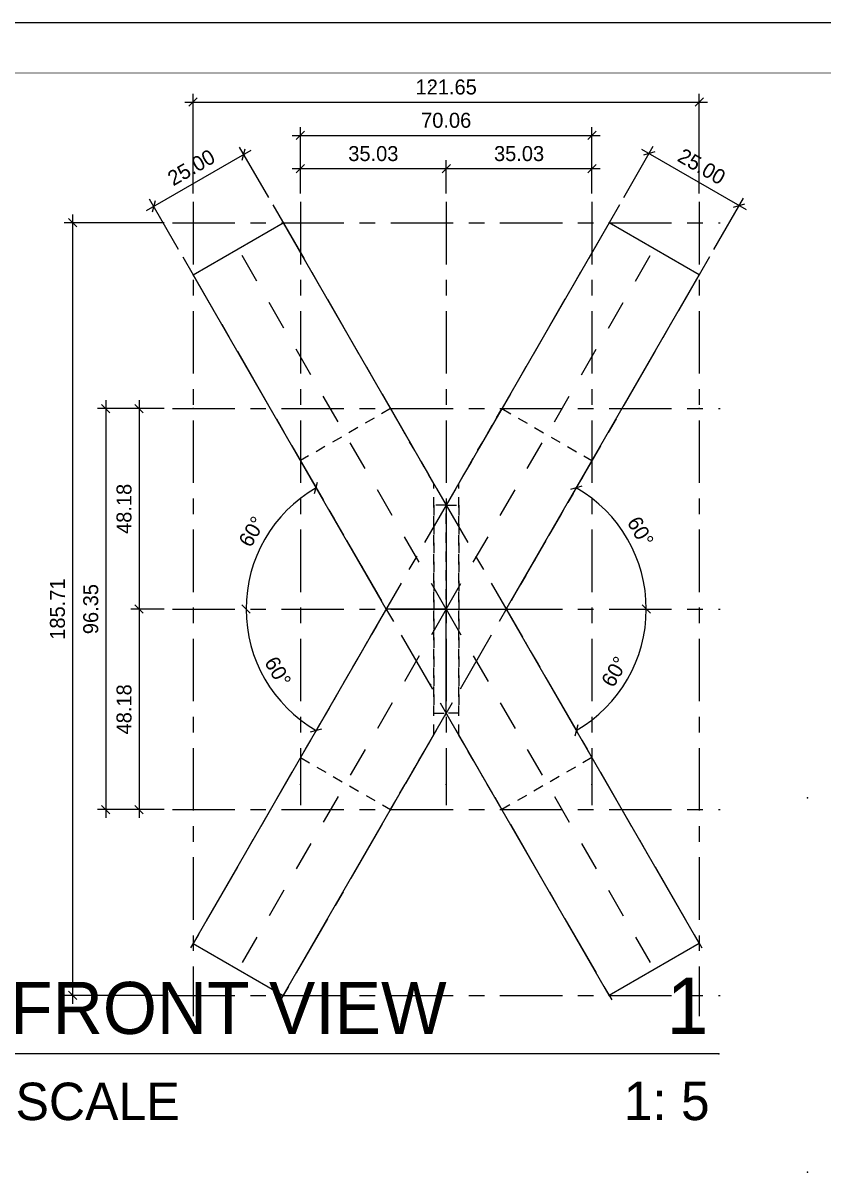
# Model space of a CAD drawing. Header units: millimetres. Extents: x -244126 to 368105, y -173968 to 259060.
# Drawn here: x 1359.6 to 1551.9, y 3001.4 to 3277.8 of the extents above; entities that cross this region are included whole.
import ezdxf
from ezdxf.enums import TextEntityAlignment as Align

# ---------------------------------------------------------------- set-up
doc = ezdxf.new("R2010")
doc.units = ezdxf.units.MM
doc.header["$MEASUREMENT"] = 0
for name, pattern in [('ACAD_ISO04W100', [30, 24, -3, 0, -3]), ('BORDER2', [22.225, 6.35, -3.175, 6.35, -3.175, 0, -3.175]), ('CENTER', [2, 1.25, -0.25, 0.25, -0.25]), ('TA_GL_000.00010', [0.000275, 0.0001, -2.5e-05, 2.5e-05, -2.5e-05, 0.0001]), ('TA_GL_015.00', [41.25, 15, -3.75, 3.75, -3.75, 15]), ('TA_HL_000.70000', [4.55, 2.485, -2.065]), ('TA_HL_002.00', [13, 7.1, -5.9])]:
    doc.linetypes.add(name, pattern=pattern)
for name, color, linetype in [('000 - D I M', 6, 'Continuous'), ('000 - GRID', 8, 'CENTER'), ('000 - SYMBOL CON', 1, 'Continuous'), ('000 - T E X T', 4, 'Continuous'), ('000 - TITLEBLOCK', 4, 'Continuous'), ('001 - ASCESSORIES', 1, 'Continuous'), ('A04_TUBE SERIES', 7, 'Continuous'), ('A11_ALU.SOLID SHEET', 7, 'Continuous')]:
    doc.layers.add(name, color=color, linetype=linetype)
doc.styles.add('Cetury Gothic', font='GOTHIC.TTF')
doc.styles.add('CORDIA', font='cordia.shx')
doc.styles.add('MtXpl_BrowalliaUPC', font='BrowalliaUPC.ttf')
doc.styles.add('TA', font='Cordia New.ttf', dxfattribs={"height": 4.5})
doc.dimstyles.new('DIM E-E', dxfattribs={"dimscale": 2, "dimtxt": 0.18, "dimasz": 0.1, "dimexe": 0.1, "dimexo": 0.1, "dimgap": 0.09, "dimtad": 1, "dimtoh": 1, "dimzin": 0, "dimdsep": 46, "dimtxsty": 'CORDIA', "dimblk": 'OBLIQUE', "dimcen": 0.1, "dimdle": 0.1, "dimclrd": 40, "dimclre": 140, "dimclrt": 3, "dimadec": 0, "dimazin": 0, "dimtfac": 1, "dimtix": 1, "dimtmove": 2, "dimatfit": 3, "dimfxl": 1, "dimtolj": 1, "dimtzin": 0, "dimarcsym": 0})

# ---------------------------------------------------------------- blocks, each defined once
blk = doc.blocks.new('A$Cfd196da9')
at = {"color": 0, "linetype": 'ByBlock', "const_width": 0.1}
blk.add_lwpolyline([(-143.5, -98), (96.5, -98), (96.5, 99), (-143.5, 99)], close=True, dxfattribs=at)
blk = doc.blocks.new('*U1670')
for p in [(317, 405), (317, 261)]:
    blk.add_point(p)
at = {"layer": '000 - TITLEBLOCK', "color": 250}
blk.add_lwpolyline([(0, 0), (594, 0), (594, 420), (0, 420)], close=True, dxfattribs=at)
at = {"layer": '000 - T E X T', "color": 3, "xscale": 2, "yscale": 2, "zscale": 2}
blk.add_blockref('A$Cfd196da9', (297, 210), dxfattribs=at)
at = {"color": 4, "style": 'TA'}
blk.add_attdef('PAPER_SIZE', text='', height=2.5, dxfattribs=at).set_placement((568.6, 9.97), align=Align.MIDDLE_RIGHT)
blk.add_attdef('SCALE_SIZE', text='', height=2.5, dxfattribs=at).set_placement((573.51, 10.03), align=Align.MIDDLE_LEFT)
at = {"layer": '000 - T E X T', "color": 250, "style": 'TA'}
for tag, height, p in [('SUPERLINK', 2, (17.26, 415.77)), ('NAMEFILE', 2, (17.26, 411.76)), ('SC', 40, (3.36, 375.21))]:
    blk.add_attdef(tag, text='', height=height, dxfattribs=at).set_placement(p, align=Align.MIDDLE_LEFT)
at = {"layer": '000 - T E X T', "color": 4, "style": 'TA'}
for tag, height, p in [('NAME_JOB_1', 2, (523.67, 338.25)), ('NAME_JOB_2', 2, (523.67, 333.89)), ('NAME_PROJECT_1', 3, (493.81, 318.97)), ('NAME_PROJECT_2', 3, (493.81, 311.57)), ('NAME_PROJECT_3', 3, (493.81, 304.17)), ('CODE_VALUE_1', 1.9, (521.15, 289.12)), ('CODE_VALUE_2', 1.9, (521.15, 283.12)), ('PART_NAME_VALUE_1', 1.9, (521.15, 275.87)), ('PART_NAME_VALUE_2', 1.9, (521.15, 269.87)), ('PART_NAME_VALUE_3', 1.9, (521.15, 263.87)), ('MATTERIAL_VALUE_1', 3.6, (521.96, 256.9)), ('SPEC_VALUE', 3.6, (521.96, 248.68)), ('THICKNESS_VALUE', 3.6, (521.96, 240.53)), ('COATING_VALUE_1', 3.6, (521.96, 232.5)), ('COATING_VALUE_2', 3.6, (521.96, 224.47)), ('NAME_TITLE_1', 2.4, (494.51, 77.62)), ('NAME_TITLE_2', 2.4, (494.51, 70.96)), ('NAME_TITLE_3', 2.4, (494.51, 64.3)), ('DRAWING_NO1', 2.4, (494.61, 32.92)), ('DRAWING_NO2', 2.4, (494.61, 24.91))]:
    blk.add_attdef(tag, text='', height=height, dxfattribs=at).set_placement(p, align=Align.MIDDLE_LEFT)
for tag, p in [('NAME_DAFT', (553.41, 136.22)), ('NAME_CHECKED', (553.41, 122.6)), ('NAME_DESIGNER', (553.41, 109.21)), ('NAME_DESIGN_MGR', (553.41, 95.12))]:
    blk.add_attdef(tag, text='', height=3.6, dxfattribs=at).set_placement(p, align=Align.MIDDLE_CENTER)
for tag, p, height in [('REV', (553.53, 50.25), 3.75), ('NAME_REMARK', (55.29, 17.3), 4)]:
    blk.add_attdef(tag, p, '', height=height, dxfattribs=at)
at = {"layer": '000 - T E X T', "color": 4, "style": 'Cetury Gothic'}
for tag, p in [('SHEET_NO.', (561.58, 34)), ('TOTAL_SHEET_NO.', (560.97, 17.64))]:
    blk.add_attdef(tag, text='', height=3.6, dxfattribs=at).set_placement(p, align=Align.CENTER)
blk = doc.blocks.new('*U111')
at = {"layer": '001 - ASCESSORIES', "color": 0, "linetype": 'ByBlock'}
blk.add_lwpolyline([(3, 30.2), (13.38, 48.18), (35.03, 35.68), (14.43, 0), (35.03, -35.68), (13.38, -48.18), (3, -30.2)], close=True, dxfattribs=at)
at = {"layer": '001 - ASCESSORIES', "color": 2, "linetype": 'ByBlock'}
blk.add_lwpolyline([(3, -25), (0, -25), (0, 25), (3, 25)], close=True, dxfattribs=at)
blk = doc.blocks.new('*U98')
at = {"color": 3}
blk.add_point((0, -135), dxfattribs=at)
at = {"layer": '000 - GRID', "color": 0, "linetype": 'ByBlock'}
blk.add_line((0, 5), (0, -140), dxfattribs=at)
at = {"layer": '000 - GRID', "color": 0}
blk.add_point((0, 0), dxfattribs=at)
at = {"style": 'TA', "flags": 1}
blk.add_attdef('LOCATION', (6, 6), '', height=4.5, dxfattribs=at)
blk = doc.blocks.new('_Oblique')
at = {"color": 0, "linetype": 'ByBlock', "lineweight": -2}
blk.add_line((-0.5, -0.5), (0.5, 0.5), dxfattribs=at)
blk = doc.blocks.new('*D2876')
at = {"layer": '000 - D I M', "color": 140, "linetype": 'ACAD_ISO04W100', "lineweight": -2, "transparency": 16777216}
for p, q in [((1426.34, 3236.78), (1426.34, 3244.78)), ((1461.37, 3236.78), (1461.37, 3244.78))]:
    blk.add_line(p, q, dxfattribs=at)
at = {"layer": '000 - D I M', "color": 40, "lineweight": -2, "transparency": 16777216}
blk.add_line((1424.34, 3242.78), (1463.37, 3242.78), dxfattribs=at)
at = {"layer": 'Defpoints', "color": 0, "transparency": 16777216}
for p in [(1461.37, 3242.78), (1426.34, 3234.78), (1461.37, 3234.78)]:
    blk.add_point(p, dxfattribs=at)
at = {"layer": '000 - D I M', "color": 40, "lineweight": -2, "transparency": 16777216, "xscale": 2, "yscale": 2, "zscale": 2, "rotation": 180}
blk.add_blockref('_Oblique', (1426.34, 3242.78), dxfattribs=at)
at = {"layer": '000 - D I M', "color": 40, "lineweight": -2, "transparency": 16777216, "xscale": 2, "yscale": 2, "zscale": 2}
blk.add_blockref('_Oblique', (1461.37, 3242.78), dxfattribs=at)
at = {"layer": '000 - D I M', "color": 3, "transparency": 16777216, "insert": (1443.86, 3246.38), "char_height": 3.6, "attachment_point": 5, "style": 'CORDIA'}
blk.add_mtext('\\A1;35.03', dxfattribs=at)
blk = doc.blocks.new('*D2877')
at = {"layer": '000 - D I M', "color": 140, "linetype": 'ACAD_ISO04W100', "lineweight": -2, "transparency": 16777216}
for p, q in [((1461.37, 3236.78), (1461.37, 3244.78)), ((1496.41, 3236.78), (1496.41, 3244.78))]:
    blk.add_line(p, q, dxfattribs=at)
at = {"layer": '000 - D I M', "color": 40, "lineweight": -2, "transparency": 16777216}
blk.add_line((1459.37, 3242.78), (1498.41, 3242.78), dxfattribs=at)
at = {"layer": 'Defpoints', "color": 0, "transparency": 16777216}
for p in [(1496.41, 3242.78), (1461.37, 3234.78), (1496.41, 3234.78)]:
    blk.add_point(p, dxfattribs=at)
at = {"layer": '000 - D I M', "color": 40, "lineweight": -2, "transparency": 16777216, "xscale": 2, "yscale": 2, "zscale": 2, "rotation": 180}
blk.add_blockref('_Oblique', (1461.37, 3242.78), dxfattribs=at)
at = {"layer": '000 - D I M', "color": 40, "lineweight": -2, "transparency": 16777216, "xscale": 2, "yscale": 2, "zscale": 2}
blk.add_blockref('_Oblique', (1496.41, 3242.78), dxfattribs=at)
at = {"layer": '000 - D I M', "color": 3, "transparency": 16777216, "insert": (1478.89, 3246.38), "char_height": 3.6, "attachment_point": 5, "style": 'CORDIA'}
blk.add_mtext('\\A1;35.03', dxfattribs=at)
blk = doc.blocks.new('*D2878')
at = {"layer": '000 - D I M', "color": 40, "lineweight": -2, "transparency": 16777216}
blk.add_line((1424.34, 3250.78), (1498.41, 3250.78), dxfattribs=at)
at = {"layer": '000 - D I M', "color": 140, "linetype": 'ACAD_ISO04W100', "lineweight": -2, "transparency": 16777216}
for p, q in [((1426.34, 3236.78), (1426.34, 3252.78)), ((1496.41, 3236.78), (1496.41, 3252.78))]:
    blk.add_line(p, q, dxfattribs=at)
at = {"layer": 'Defpoints', "color": 0, "transparency": 16777216}
for p in [(1496.41, 3250.78), (1426.34, 3234.78), (1496.41, 3234.78)]:
    blk.add_point(p, dxfattribs=at)
at = {"layer": '000 - D I M', "color": 40, "lineweight": -2, "transparency": 16777216, "xscale": 2, "yscale": 2, "zscale": 2, "rotation": 180}
blk.add_blockref('_Oblique', (1426.34, 3250.78), dxfattribs=at)
at = {"layer": '000 - D I M', "color": 40, "lineweight": -2, "transparency": 16777216, "xscale": 2, "yscale": 2, "zscale": 2}
blk.add_blockref('_Oblique', (1496.41, 3250.78), dxfattribs=at)
at = {"layer": '000 - D I M', "color": 3, "transparency": 16777216, "insert": (1461.37, 3254.38), "char_height": 3.6, "attachment_point": 5, "style": 'CORDIA'}
blk.add_mtext('\\A1;70.06', dxfattribs=at)
blk = doc.blocks.new('*U99')
at = {"color": 3}
blk.add_point((0, -200), dxfattribs=at)
at = {"layer": '000 - GRID', "color": 0, "linetype": 'ByBlock'}
blk.add_line((0, 5), (0, -205), dxfattribs=at)
at = {"layer": '000 - GRID', "color": 0}
blk.add_point((0, 0), dxfattribs=at)
at = {"style": 'TA', "flags": 1}
blk.add_attdef('LOCATION', (6, 6), '', height=4.5, dxfattribs=at)
blk = doc.blocks.new('*D140')
at = {"layer": '000 - D I M', "color": 140, "linetype": 'ACAD_ISO04W100', "lineweight": -2, "transparency": 16777216}
for p, q in [((1418.7, 3235.85), (1411.72, 3247.93)), ((1397.05, 3223.35), (1390.07, 3235.43))]:
    blk.add_line(p, q, dxfattribs=at)
at = {"layer": '000 - D I M', "color": 40, "lineweight": -2, "transparency": 16777216}
blk.add_line((1389.34, 3232.7), (1414.46, 3247.2), dxfattribs=at)
at = {"layer": 'Defpoints', "color": 0, "transparency": 16777216}
for p in [(1412.72, 3246.2), (1419.7, 3234.11), (1398.05, 3221.61)]:
    blk.add_point(p, dxfattribs=at)
at = {"layer": '000 - D I M', "color": 40, "lineweight": -2, "transparency": 16777216, "xscale": 2, "yscale": 2, "zscale": 2}
for p, rotation in [((1412.72, 3246.2), 30.0000000000017), ((1391.07, 3233.7), 210.0000000000017)]:
    blk.add_blockref('_Oblique', p, dxfattribs=dict(at, rotation=rotation))
at = {"layer": '000 - D I M', "color": 3, "transparency": 16777216, "insert": (1400.1, 3243.06), "char_height": 3.6, "attachment_point": 5, "rotation": 30, "style": 'CORDIA'}
blk.add_mtext('\\A1;25.00', dxfattribs=at)
blk = doc.blocks.new('*D141')
at = {"layer": '000 - D I M', "color": 140, "linetype": 'ACAD_ISO04W100', "lineweight": -2, "transparency": 16777216}
for p, q in [((1504.05, 3235.85), (1511.15, 3248.15)), ((1525.7, 3223.35), (1532.8, 3235.65))]:
    blk.add_line(p, q, dxfattribs=at)
at = {"layer": '000 - D I M', "color": 40, "lineweight": -2, "transparency": 16777216}
blk.add_line((1533.54, 3232.92), (1508.42, 3247.42), dxfattribs=at)
at = {"layer": 'Defpoints', "color": 0, "transparency": 16777216}
for p in [(1510.15, 3246.42), (1503.05, 3234.11), (1524.7, 3221.61)]:
    blk.add_point(p, dxfattribs=at)
at = {"layer": '000 - D I M', "color": 40, "lineweight": -2, "transparency": 16777216, "xscale": 2, "yscale": 2, "zscale": 2}
for p, rotation in [((1510.15, 3246.42), 149.9999999998798), ((1531.8, 3233.92), 329.9999999998798)]:
    blk.add_blockref('_Oblique', p, dxfattribs=dict(at, rotation=rotation))
at = {"layer": '000 - D I M', "color": 3, "transparency": 16777216, "insert": (1522.78, 3243.29), "char_height": 3.6, "attachment_point": 5, "rotation": 330, "style": 'CORDIA'}
blk.add_mtext('\\A1;25.00', dxfattribs=at)
blk = doc.blocks.new('*U100')
at = {"color": 3}
blk.add_point((0, -121.65), dxfattribs=at)
at = {"layer": '000 - GRID', "color": 0, "linetype": 'ByBlock'}
blk.add_line((0, 5), (0, -126.65), dxfattribs=at)
at = {"layer": '000 - GRID', "color": 0}
blk.add_point((0, 0), dxfattribs=at)
at = {"style": 'TA', "flags": 1}
blk.add_attdef('LOCATION', (6, 6), '', height=4.5, dxfattribs=at)
blk = doc.blocks.new('*D2879')
at = {"layer": '000 - D I M', "color": 40, "lineweight": -2, "transparency": 16777216}
blk.add_line((1387.55, 3187.11), (1387.55, 3134.93), dxfattribs=at)
at = {"layer": '000 - D I M', "color": 140, "linetype": 'ACAD_ISO04W100', "lineweight": -2, "transparency": 16777216}
for p, q in [((1393.55, 3185.11), (1385.55, 3185.11)), ((1393.55, 3136.93), (1385.55, 3136.93))]:
    blk.add_line(p, q, dxfattribs=at)
at = {"layer": 'Defpoints', "color": 0, "transparency": 16777216}
for p in [(1395.55, 3185.11), (1387.55, 3136.93), (1395.55, 3136.93)]:
    blk.add_point(p, dxfattribs=at)
at = {"layer": '000 - D I M', "color": 40, "lineweight": -2, "transparency": 16777216, "xscale": 2, "yscale": 2, "zscale": 2}
for p, rotation in [((1387.55, 3185.11), 90), ((1387.55, 3136.93), 270)]:
    blk.add_blockref('_Oblique', p, dxfattribs=dict(at, rotation=rotation))
at = {"layer": '000 - D I M', "color": 3, "transparency": 16777216, "insert": (1383.95, 3161.02), "char_height": 3.6, "attachment_point": 5, "rotation": 90, "style": 'CORDIA'}
blk.add_mtext('\\A1;48.18', dxfattribs=at)
blk = doc.blocks.new('*D2880')
at = {"layer": '000 - D I M', "color": 140, "linetype": 'ACAD_ISO04W100', "lineweight": -2, "transparency": 16777216}
for p, q in [((1393.55, 3136.93), (1385.55, 3136.93)), ((1393.55, 3088.75), (1385.55, 3088.75))]:
    blk.add_line(p, q, dxfattribs=at)
at = {"layer": '000 - D I M', "color": 40, "lineweight": -2, "transparency": 16777216}
blk.add_line((1387.55, 3138.93), (1387.55, 3086.75), dxfattribs=at)
at = {"layer": 'Defpoints', "color": 0, "transparency": 16777216}
for p in [(1395.55, 3136.93), (1387.55, 3088.75), (1395.55, 3088.75)]:
    blk.add_point(p, dxfattribs=at)
at = {"layer": '000 - D I M', "color": 40, "lineweight": -2, "transparency": 16777216, "xscale": 2, "yscale": 2, "zscale": 2}
for p, rotation in [((1387.55, 3136.93), 90), ((1387.55, 3088.75), 270)]:
    blk.add_blockref('_Oblique', p, dxfattribs=dict(at, rotation=rotation))
at = {"layer": '000 - D I M', "color": 3, "transparency": 16777216, "insert": (1383.95, 3112.84), "char_height": 3.6, "attachment_point": 5, "rotation": 90, "style": 'CORDIA'}
blk.add_mtext('\\A1;48.18', dxfattribs=at)
blk = doc.blocks.new('*D2881')
at = {"layer": '000 - D I M', "color": 40, "lineweight": -2, "transparency": 16777216}
blk.add_line((1379.55, 3187.11), (1379.55, 3086.75), dxfattribs=at)
at = {"layer": '000 - D I M', "color": 140, "linetype": 'ACAD_ISO04W100', "lineweight": -2, "transparency": 16777216}
for p, q in [((1393.55, 3185.11), (1377.55, 3185.11)), ((1393.55, 3088.75), (1377.55, 3088.75))]:
    blk.add_line(p, q, dxfattribs=at)
at = {"layer": 'Defpoints', "color": 0, "transparency": 16777216}
for p in [(1395.55, 3185.11), (1379.55, 3088.75), (1395.55, 3088.75)]:
    blk.add_point(p, dxfattribs=at)
at = {"layer": '000 - D I M', "color": 40, "lineweight": -2, "transparency": 16777216, "xscale": 2, "yscale": 2, "zscale": 2}
for p, rotation in [((1379.55, 3185.11), 90), ((1379.55, 3088.75), 270)]:
    blk.add_blockref('_Oblique', p, dxfattribs=dict(at, rotation=rotation))
at = {"layer": '000 - D I M', "color": 3, "transparency": 16777216, "insert": (1375.95, 3136.93), "char_height": 3.6, "attachment_point": 5, "rotation": 90, "style": 'CORDIA'}
blk.add_mtext('\\A1;96.35', dxfattribs=at)
blk = doc.blocks.new('*U101')
at = {"layer": 'A04_TUBE SERIES', "color": 0}
blk.add_lwpolyline([(100, -12.5), (100, 12.5), (21.65, 12.5), (0, 0), (7.22, -12.5), (100, -12.5)], close=True, dxfattribs=at)
at = {"layer": 'Defpoints', "color": 250, "linetype": 'ByBlock'}
blk.add_line((0, 0), (100, 0), dxfattribs=at)
blk = doc.blocks.new('*D143')
at = {"layer": '000 - D I M', "color": 40, "lineweight": -2, "transparency": 16777216}
blk.add_arc((1475.81, 3136.93), 33.66, 0, 60, dxfattribs=at)
at = {"layer": 'Defpoints', "color": 0, "transparency": 16777216}
for p in [(1522.2, 3217.28), (1507.44, 3148.44), (1395.55, 3136.93), (1475.81, 3136.93), (1527.2, 3136.93)]:
    blk.add_point(p, dxfattribs=at)
at = {"layer": '000 - D I M', "color": 40, "lineweight": -2, "transparency": 16777216, "xscale": 2, "yscale": 2, "zscale": 2}
for p, rotation in [((1492.64, 3166.08), 150.0000000000098), ((1509.47, 3136.93), 270)]:
    blk.add_blockref('_Oblique', p, dxfattribs=dict(at, rotation=rotation))
at = {"layer": '000 - D I M', "color": 3, "transparency": 16777216, "insert": (1508.08, 3155.56), "char_height": 3.6, "attachment_point": 5, "rotation": 300, "style": 'CORDIA'}
blk.add_mtext('\\A1;60°', dxfattribs=at)
blk = doc.blocks.new('*D2882')
at = {"layer": '000 - D I M', "color": 40, "lineweight": -2, "transparency": 16777216}
blk.add_arc((1446.94, 3136.93), 33.66, 120, 180, dxfattribs=at)
at = {"layer": 'Defpoints', "color": 0, "transparency": 16777216}
for p in [(1400.55, 3217.28), (1421.16, 3158.57), (1395.55, 3136.93), (1446.94, 3136.93), (1527.2, 3136.93)]:
    blk.add_point(p, dxfattribs=at)
at = {"layer": '000 - D I M', "color": 40, "lineweight": -2, "transparency": 16777216, "xscale": 2, "yscale": 2, "zscale": 2}
for p, rotation in [((1430.11, 3166.08), 29.99999999999004), ((1413.28, 3136.93), 269.9999999999999)]:
    blk.add_blockref('_Oblique', p, dxfattribs=dict(at, rotation=rotation))
at = {"layer": '000 - D I M', "color": 3, "transparency": 16777216, "insert": (1414.67, 3155.56), "char_height": 3.6, "attachment_point": 5, "rotation": 60, "style": 'CORDIA'}
blk.add_mtext('\\A1;60°', dxfattribs=at)
blk = doc.blocks.new('*D2883')
at = {"layer": '000 - D I M', "color": 40, "lineweight": -2, "transparency": 16777216}
blk.add_arc((1475.81, 3136.93), 33.66, 300, 360, dxfattribs=at)
at = {"layer": 'Defpoints', "color": 0, "transparency": 16777216}
for p in [(1395.55, 3136.93), (1475.81, 3136.93), (1527.2, 3136.93), (1501.59, 3115.29), (1522.2, 3056.58)]:
    blk.add_point(p, dxfattribs=at)
at = {"layer": '000 - D I M', "color": 40, "lineweight": -2, "transparency": 16777216, "xscale": 2, "yscale": 2, "zscale": 2}
for p, rotation in [((1509.47, 3136.93), 89.99999999999993), ((1492.64, 3107.78), 209.9999999999905)]:
    blk.add_blockref('_Oblique', p, dxfattribs=dict(at, rotation=rotation))
at = {"layer": '000 - D I M', "color": 3, "transparency": 16777216, "insert": (1501.84, 3121.9), "char_height": 3.6, "attachment_point": 5, "rotation": 60, "style": 'CORDIA'}
blk.add_mtext('\\A1;60°', dxfattribs=at)
blk = doc.blocks.new('*D2884')
at = {"layer": '000 - D I M', "color": 40, "lineweight": -2, "transparency": 16777216}
blk.add_arc((1446.94, 3136.93), 33.66, 180, 240, dxfattribs=at)
at = {"layer": 'Defpoints', "color": 0, "transparency": 16777216}
for p in [(1395.55, 3136.93), (1446.94, 3136.93), (1527.2, 3136.93), (1415.31, 3125.42), (1400.55, 3056.58)]:
    blk.add_point(p, dxfattribs=at)
at = {"layer": '000 - D I M', "color": 40, "lineweight": -2, "transparency": 16777216, "xscale": 2, "yscale": 2, "zscale": 2}
for p, rotation in [((1413.28, 3136.93), 90), ((1430.11, 3107.78), 330.0000000000095)]:
    blk.add_blockref('_Oblique', p, dxfattribs=dict(at, rotation=rotation))
at = {"layer": '000 - D I M', "color": 3, "transparency": 16777216, "insert": (1420.91, 3121.9), "char_height": 3.6, "attachment_point": 5, "rotation": 300, "style": 'CORDIA'}
blk.add_mtext('\\A1;60°', dxfattribs=at)
blk = doc.blocks.new('*D2885')
at = {"layer": '000 - D I M', "color": 40, "lineweight": -2, "transparency": 16777216}
blk.add_line((1371.55, 3231.78), (1371.55, 3042.08), dxfattribs=at)
at = {"layer": '000 - D I M', "color": 140, "linetype": 'ACAD_ISO04W100', "lineweight": -2, "transparency": 16777216}
for p, q in [((1393.55, 3229.78), (1369.55, 3229.78)), ((1393.55, 3044.08), (1369.55, 3044.08))]:
    blk.add_line(p, q, dxfattribs=at)
at = {"layer": 'Defpoints', "color": 0, "transparency": 16777216}
for p in [(1395.55, 3229.78), (1371.55, 3044.08), (1395.55, 3044.08)]:
    blk.add_point(p, dxfattribs=at)
at = {"layer": '000 - D I M', "color": 40, "lineweight": -2, "transparency": 16777216, "xscale": 2, "yscale": 2, "zscale": 2}
for p, rotation in [((1371.55, 3229.78), 90), ((1371.55, 3044.08), 270)]:
    blk.add_blockref('_Oblique', p, dxfattribs=dict(at, rotation=rotation))
at = {"layer": '000 - D I M', "color": 3, "transparency": 16777216, "insert": (1367.95, 3136.93), "char_height": 3.6, "attachment_point": 5, "rotation": 90, "style": 'CORDIA'}
blk.add_mtext('\\A1;185.71', dxfattribs=at)
blk = doc.blocks.new('*U103')
at = {"color": 3}
blk.add_point((0, -185.71), dxfattribs=at)
at = {"layer": '000 - GRID', "color": 0, "linetype": 'ByBlock'}
blk.add_line((0, 5), (0, -190.71), dxfattribs=at)
at = {"layer": '000 - GRID', "color": 0}
blk.add_point((0, 0), dxfattribs=at)
at = {"style": 'TA', "flags": 1}
blk.add_attdef('LOCATION', (6, 6), '', height=4.5, dxfattribs=at)
blk = doc.blocks.new('*D2886')
at = {"layer": '000 - D I M', "color": 40, "lineweight": -2, "transparency": 16777216}
blk.add_line((1398.55, 3258.78), (1524.2, 3258.78), dxfattribs=at)
at = {"layer": '000 - D I M', "color": 140, "linetype": 'ACAD_ISO04W100', "lineweight": -2, "transparency": 16777216}
for p, q in [((1400.55, 3236.78), (1400.55, 3260.78)), ((1522.2, 3236.78), (1522.2, 3260.78))]:
    blk.add_line(p, q, dxfattribs=at)
at = {"layer": 'Defpoints', "color": 0, "transparency": 16777216}
for p in [(1522.2, 3258.78), (1400.55, 3234.78), (1522.2, 3234.78)]:
    blk.add_point(p, dxfattribs=at)
at = {"layer": '000 - D I M', "color": 40, "lineweight": -2, "transparency": 16777216, "xscale": 2, "yscale": 2, "zscale": 2, "rotation": 180}
blk.add_blockref('_Oblique', (1400.55, 3258.78), dxfattribs=at)
at = {"layer": '000 - D I M', "color": 40, "lineweight": -2, "transparency": 16777216, "xscale": 2, "yscale": 2, "zscale": 2}
blk.add_blockref('_Oblique', (1522.2, 3258.78), dxfattribs=at)
at = {"layer": '000 - D I M', "color": 3, "transparency": 16777216, "insert": (1461.37, 3262.38), "char_height": 3.6, "attachment_point": 5, "style": 'CORDIA'}
blk.add_mtext('\\A1;121.65', dxfattribs=at)
blk = doc.blocks.new('*U857')
at = {"color": 4}
blk.add_line((-4.258, 5.701), (-39.258, 5.701), dxfattribs=at)
at = {"linetype": 'TA_GL_000.00010'}
blk.add_point((0, 18), dxfattribs=at)
for p in [(-4.258, 5.701), (0, 0)]:
    blk.add_point(p)
at = {"layer": '000 - SYMBOL CON', "color": 0, "linetype": 'ByBlock'}
blk.add_lwpolyline([(-47.299, 7.66, 0.414214), (-49.258, 5.701, 0.414214), (-47.299, 3.741), (-41.218, 3.741, 0.414214), (-39.258, 5.701, 0.414214), (-41.218, 7.66)], format="xyb", close=True, dxfattribs=at)
at = {"color": 4, "linetype": 'BORDER2', "style": 'Cetury Gothic'}
blk.add_text('SCALE', height=1.8, dxfattribs=at).set_placement((-38.07, 2.508))
at = {"color": 0, "style": 'TA'}
for tag, p in [('HEADING2', (-38.329, 10.65)), ('HEADING', (-38.329, 6.65))]:
    blk.add_attdef(tag, p, '', height=2.5, dxfattribs=at)
for tag, height, p in [('LO', 2.7, (-4.758, 6.65)), ('SC', 1.85, (-4.7, 2.508))]:
    blk.add_attdef(tag, text='', height=height, dxfattribs=at).set_placement(p, align=Align.RIGHT)
at = {"layer": '000 - T E X T', "color": 0, "style": 'MtXpl_BrowalliaUPC'}
blk.add_attdef('NO.CODE', text='', height=2, dxfattribs=at).set_placement((-44.258, 5.701), align=Align.MIDDLE_CENTER)

msp = doc.modelspace()

# ---------------------------------------------------------------- block references
msp.add_blockref('*U1670', (1140.61703, 2857.78308))
at = {"color": 3, "linetype": 'TA_HL_000.70000', "xscale": -1}
msp.add_blockref('*U111', (1461.37416, 3136.93054), dxfattribs=at)
at = {"color": 3, "linetype": 'TA_HL_000.70000'}
msp.add_blockref('*U111', (1461.37416, 3136.93054), dxfattribs=at)
at = {"layer": '000 - GRID', "linetype": 'TA_GL_015.00', "xscale": -1, "rotation": 329.9999999999995}
for p in [(1500.54884, 3229.78308), (1522.19947, 3217.28308)]:
    msp.add_blockref('*U99', p, dxfattribs=at)
at = {"layer": '000 - GRID', "linetype": 'TA_GL_015.00'}
for name, p in [('*U103', (1400.54884, 3229.78308)), ('*U98', (1426.34269, 3229.78308)), ('*U98', (1461.37416, 3229.78308)), ('*U98', (1496.40562, 3229.78308)), ('*U103', (1522.19947, 3229.78308))]:
    msp.add_blockref(name, p, dxfattribs=at)
for name, p, rotation in [('*U99', (1422.19947, 3229.78308), 30.00000000000048), ('*U100', (1400.54884, 3229.78308), 90), ('*U99', (1400.54884, 3217.28308), 30.00000000000048), ('*U100', (1400.54884, 3185.10681), 90), ('*U100', (1400.54884, 3136.93054), 90), ('*U100', (1400.54884, 3088.75426), 90), ('*U100', (1400.54884, 3044.078), 90)]:
    msp.add_blockref(name, p, dxfattribs=dict(at, rotation=rotation))
at = {"layer": '000 - T E X T', "xscale": 5, "yscale": 5, "zscale": 5}
msp.add_blockref('*U857', (1548.19947, 3001.59205), dxfattribs=at).add_auto_attribs({'HEADING': 'FRONT VIEW', 'LO': '1', 'SC': '1: 5'})
at = {"layer": 'A11_ALU.SOLID SHEET', "color": 6, "linetype": 'TA_HL_002.00', "xscale": -1}
for rotation in [300.0000000000001, 120]:
    msp.add_blockref('*U101', (1461.37416, 3136.93054), dxfattribs=dict(at, rotation=rotation))
at = {"layer": 'A11_ALU.SOLID SHEET', "color": 6, "linetype": 'TA_HL_002.00'}
for rotation in [59.99999999999999, 239.9999999999999]:
    msp.add_blockref('*U101', (1461.37416, 3136.93054), dxfattribs=dict(at, rotation=rotation))

# ---------------------------------------------------------------- dimensions: what is measured, and where the dimension line sits
at = {"layer": '000 - D I M'}
for base, p1, p2, picture, middle in [((1522.19947, 3258.78308), (1400.54884, 3234.78308), (1522.19947, 3234.78308), '*D2886', (1461.37416, 3262.38308)), ((1496.40562, 3250.78308), (1426.34269, 3234.78308), (1496.40562, 3234.78308), '*D2878', (1461.37416, 3254.38308)), ((1461.37416, 3242.78308), (1426.34269, 3234.78308), (1461.37416, 3234.78308), '*D2876', (1443.85843, 3246.38308)), ((1496.40562, 3242.78308), (1461.37416, 3234.78308), (1496.40562, 3234.78308), '*D2877', (1478.88989, 3246.38308))]:
    dim = msp.add_linear_dim(base=base, p1=p1, p2=p2, dimstyle='DIM E-E', override={"dimscale": 20}, dxfattribs=at)
    dim.commit()
    dim.dimension.update_dxf_attribs({"geometry": picture, "text_midpoint": middle})
for base, p1, p2, angle, picture, middle in [((1412.72391, 3246.19523), (1398.04884, 3221.6132), (1419.69947, 3234.1132), 30, '*D140', (1400.0986, 3243.06292)), ((1510.1534, 3246.41866), (1524.69947, 3221.6132), (1503.04884, 3234.1132), 150, '*D141', (1522.77872, 3243.28636)), ((1371.54884, 3044.078), (1395.54884, 3229.78308), (1395.54884, 3044.078), 90, '*D2885', (1367.94884, 3136.93054)), ((1379.54884, 3088.75426), (1395.54884, 3185.10681), (1395.54884, 3088.75426), 90, '*D2881', (1375.94884, 3136.93054)), ((1387.54884, 3136.93054), (1395.54884, 3185.10681), (1395.54884, 3136.93054), 90, '*D2879', (1383.94884, 3161.01867)), ((1387.54884, 3088.75426), (1395.54884, 3136.93054), (1395.54884, 3088.75426), 90, '*D2880', (1383.94884, 3112.8424))]:
    dim = msp.add_linear_dim(base=base, p1=p1, p2=p2, angle=angle, dimstyle='DIM E-E', override={"dimscale": 20}, dxfattribs=at)
    dim.commit()
    dim.dimension.update_dxf_attribs({"geometry": picture, "text_midpoint": middle})
for base, line1, line2, picture, middle in [((1507.43725, 3148.44267), ((1395.54884, 3136.93054), (1527.19947, 3136.93054)), ((1475.80791, 3136.93054), (1522.19947, 3217.28308)), '*D143', (1508.07536, 3155.56016)), ((1421.15593, 3158.56628), ((1527.19947, 3136.93054), (1395.54884, 3136.93054)), ((1446.9404, 3136.93054), (1400.54884, 3217.28308)), '*D2882', (1414.67295, 3155.56016)), ((1501.59239, 3115.29479), ((1395.54884, 3136.93054), (1527.19947, 3136.93054)), ((1475.80791, 3136.93054), (1522.19947, 3056.578)), '*D2883', (1501.83998, 3121.90092)), ((1415.31106, 3125.4184), ((1527.19947, 3136.93054), (1395.54884, 3136.93054)), ((1446.9404, 3136.93054), (1400.54884, 3056.578)), '*D2884', (1420.90833, 3121.90092))]:
    dim = msp.add_angular_dim_2l(base=base, line1=line1, line2=line2, dimstyle='DIM E-E', override={"dimscale": 20}, dxfattribs=at)
    dim.commit()
    dim.dimension.update_dxf_attribs({"geometry": picture, "text_midpoint": middle})

doc.saveas('drawing.dxf')
